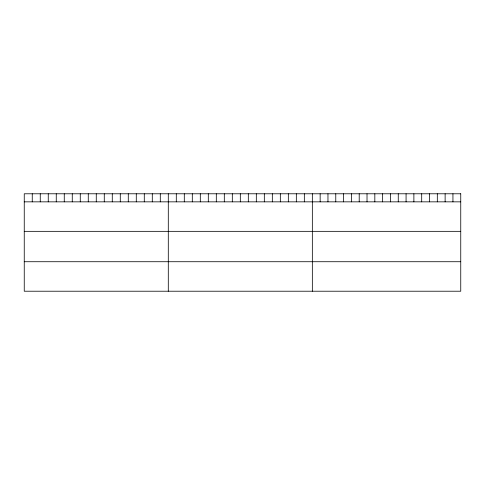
<?xml version="1.0" encoding="UTF-8"?>
<svg xmlns="http://www.w3.org/2000/svg" width="485" height="485" viewBox="0 0 485 485"><rect width="100%" height="100%" fill="white"/><g stroke="black" fill="none" stroke-linecap="round" stroke-linejoin="round"><path stroke-width="0.73" d="M24.25 201.845L460.75 201.845M24.25 231.339L460.75 231.339M24.25 261.724L460.75 261.724M452.941 193.782L452.941 201.845M445.127 193.782L445.127 201.845M437.318 193.782L437.318 201.845M429.504 193.782L429.504 201.845M421.695 193.782L421.695 201.845M413.881 193.782L413.881 201.845M406.072 193.782L406.072 201.845M398.264 193.782L398.264 201.845M390.449 193.782L390.449 201.845M382.641 193.782L382.641 201.845M374.826 193.782L374.826 201.845M367.018 193.782L367.018 201.845M359.209 193.782L359.209 201.845M351.395 193.782L351.395 201.845M343.586 193.782L343.586 201.845M335.772 193.782L335.772 201.845M327.963 193.782L327.963 201.845M320.149 193.782L320.149 201.845M312.34 193.782L312.34 291.218M304.337 193.782L304.337 201.845M296.335 193.782L296.335 201.845M288.332 193.782L288.332 201.845M280.33 193.782L280.33 201.845M272.327 193.782L272.327 201.845M264.325 193.782L264.325 201.845M256.322 193.782L256.322 201.845M248.32 193.782L248.32 201.845M240.317 193.782L240.317 201.845M232.315 193.782L232.315 201.845M224.312 193.782L224.312 201.845M216.31 193.782L216.31 201.845M208.308 193.782L208.308 201.845M200.305 193.782L200.305 201.845M192.302 193.782L192.302 201.845M184.3 193.782L184.3 201.845M176.297 193.782L176.297 201.845M168.295 193.782L168.295 291.218M160.292 193.782L160.292 201.845M152.29 193.782L152.29 201.845M144.287 193.782L144.287 201.845M136.285 193.782L136.285 201.845M128.282 193.782L128.282 201.845M120.28 193.782L120.28 201.845M112.277 193.782L112.277 201.845M104.275 193.782L104.275 201.845M96.272 193.782L96.272 201.845M88.27 193.782L88.27 201.845M80.267 193.782L80.267 201.845M72.265 193.782L72.265 201.845M64.262 193.782L64.262 201.845M56.26 193.782L56.26 201.845M48.257 193.782L48.257 201.845M40.255 193.782L40.255 201.845M32.252 193.782L32.252 201.845M460.75 193.782L24.25 193.782L24.25 291.218L460.75 291.218L460.75 193.782"/></g></svg>
